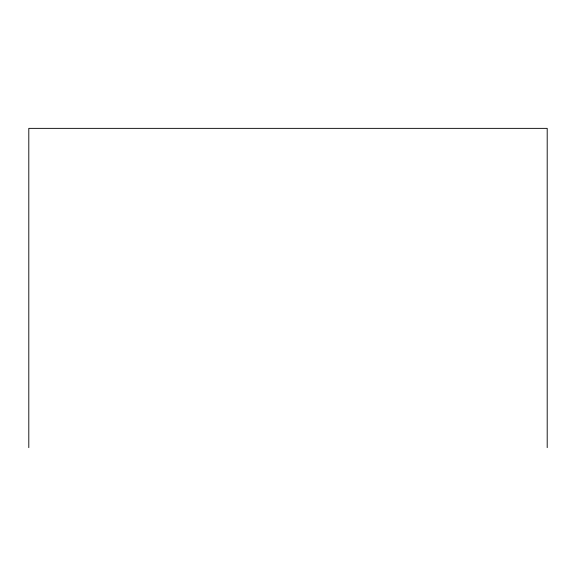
<?xml version="1.0" encoding="UTF-8"?>
<svg xmlns="http://www.w3.org/2000/svg" width="576" height="576" viewBox="0 0 576 576"><rect width="100%" height="100%" fill="white"/><g stroke="black" fill="none" stroke-linecap="round" stroke-linejoin="round"><path stroke-width="0.86" d="M547.2 447.638L547.2 128.362L28.8 128.362L28.8 447.638"/></g></svg>
